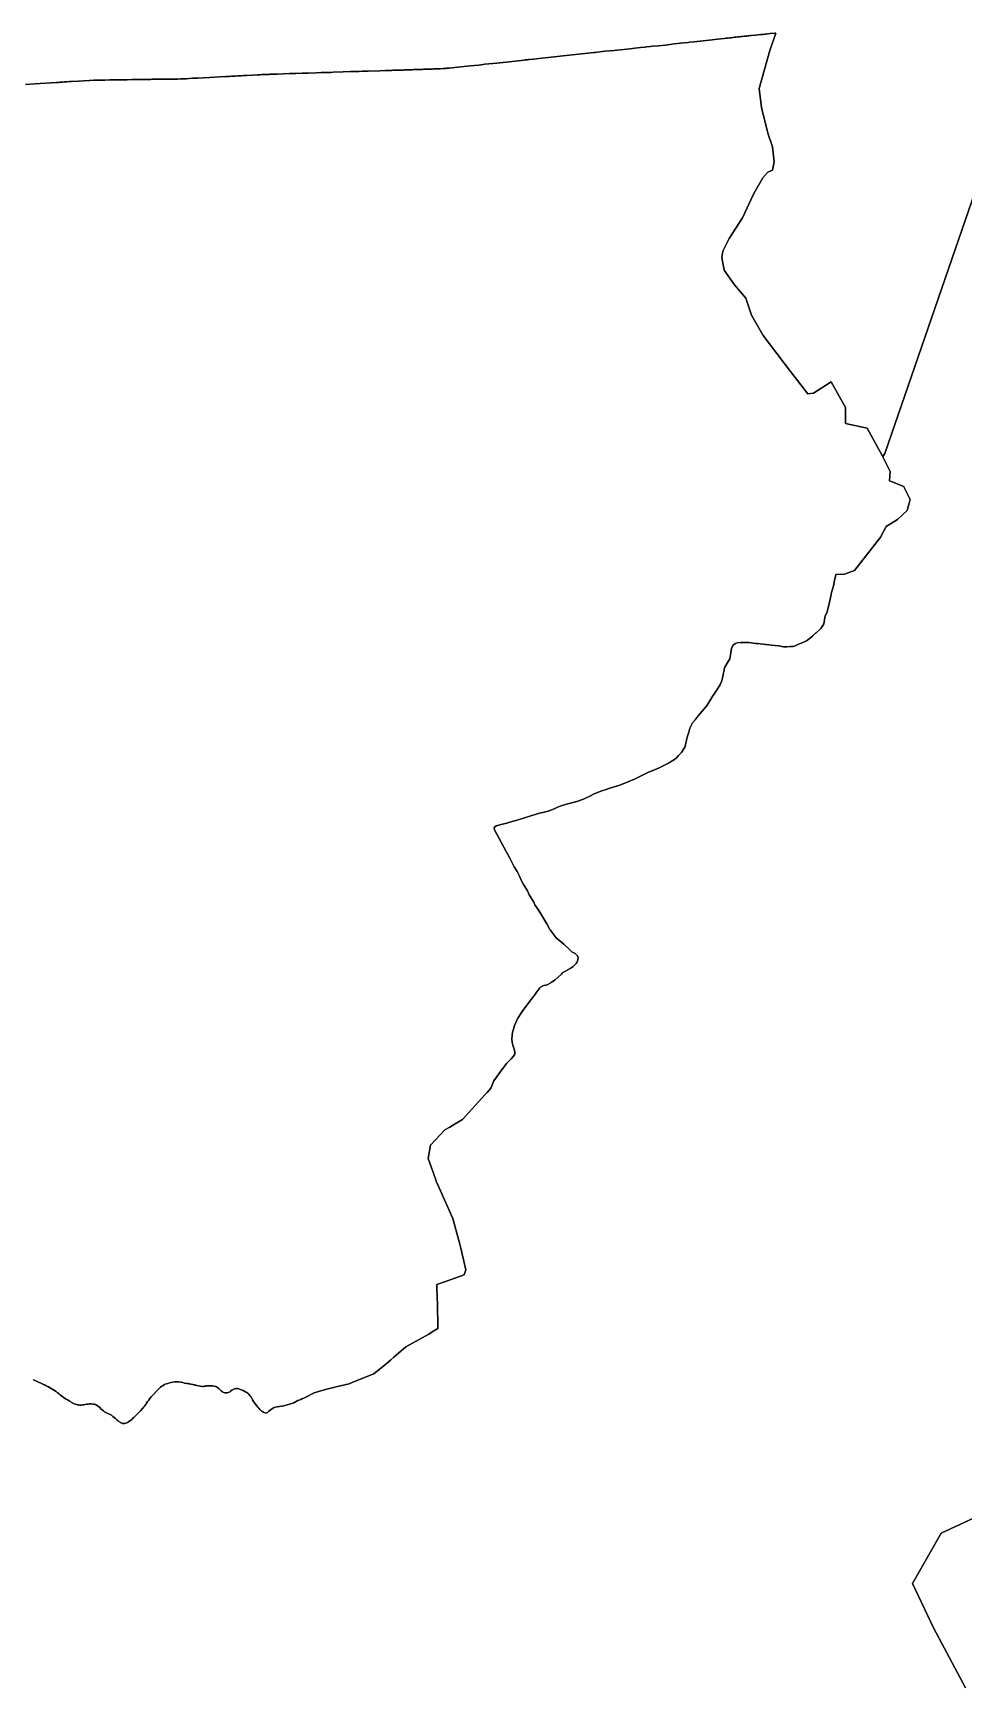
# Model space of a CAD drawing. Header units: inches. Extents: x 130170 to 284068, y 377793 to 804530.
# Drawn here: x 211510 to 219617, y 535589 to 549997 of the extents above; entities that cross this region are included whole.
import ezdxf

# ---------------------------------------------------------------- set-up
doc = ezdxf.new("R2010")
doc.units = ezdxf.units.IN
doc.header["$MEASUREMENT"] = 0
doc.layers.add('muni_il', color=7, linetype='Continuous')

msp = doc.modelspace()

# ---------------------------------------------------------------- linework, layer by layer
at = {"layer": 'muni_il'}
for points in [[(219831, 548953), (218928, 546336), (218912, 546309), (218912, 546308), (218906, 546319), (218774, 546556), (218586, 546597), (218586, 546736), (218461, 546959), (218308, 546862), (218258, 546857), (218106, 547051), (217869, 547364), (217767, 547541), (217718, 547688), (217620, 547805), (217528, 547933), (217510, 548044), (217516, 548099), (217571, 548209), (217688, 548387), (217786, 548601), (217865, 548736), (217908, 548785), (217951, 548803), (217963, 548877), (217951, 549006), (217908, 549126), (217853, 549348), (217835, 549514), (217927, 549846), (217978, 549997), (217973, 549996), (217929, 549992), (217906, 549990), (217895, 549988), (217883, 549987), (217871, 549986), (217860, 549985), (217848, 549984), (217801, 549979), (217766, 549976), (217756, 549975), (217745, 549973), (217735, 549972), (217725, 549971), (217714, 549970), (217704, 549969), (217690, 549967), (217676, 549966), (217662, 549964), (217648, 549963), (217634, 549961), (217620, 549960), (217605, 549958), (217590, 549956), (217575, 549955), (217559, 549953), (217544, 549952), (217529, 549950), (217473, 549944), (217397, 549936), (217346, 549930), (217265, 549922), (217228, 549917), (217218, 549916), (217179, 549912), (217092, 549902), (217055, 549897), (217016, 549893), (216957, 549887), (216905, 549882), (216888, 549880), (216852, 549876), (216840, 549875), (216800, 549871), (216752, 549866), (216710, 549861), (216597, 549849), (216572, 549846), (216534, 549842), (216489, 549838), (216405, 549829), (216393, 549827), (216341, 549821), (216180, 549804), (216074, 549793), (216021, 549787), (215916, 549776), (215868, 549771), (215834, 549767), (215824, 549766), (215815, 549765), (215805, 549764), (215795, 549763), (215786, 549762), (215760, 549759), (215630, 549745), (215550, 549736), (215444, 549725), (215392, 549719), (215316, 549711), (215209, 549699), (215183, 549696), (215158, 549694), (215133, 549691), (215129, 549691), (215125, 549691), (215120, 549690), (215116, 549690), (215112, 549690), (215108, 549689), (215083, 549688), (215058, 549687), (215048, 549687), (215038, 549686), (215028, 549686), (215018, 549685), (215008, 549685), (214998, 549685), (214988, 549684), (214967, 549684), (214957, 549683), (214948, 549683), (214939, 549683), (214929, 549682), (214920, 549682), (214911, 549682), (214901, 549681), (214892, 549681), (214883, 549681), (214874, 549680), (214865, 549680), (214856, 549680), (214845, 549679), (214834, 549679), (214824, 549679), (214813, 549678), (214768, 549677), (214759, 549676), (214750, 549676), (214742, 549676), (214733, 549675), (214724, 549675), (214677, 549674), (214653, 549673), (214644, 549673), (214634, 549672), (214624, 549672), (214615, 549672), (214605, 549671), (214580, 549671), (214529, 549669), (214427, 549666), (214375, 549664), (214350, 549663), (214274, 549661), (214211, 549659), (214123, 549656), (214105, 549655), (214088, 549655), (214071, 549654), (214053, 549654), (214036, 549653), (214018, 549653), (213978, 549651), (213910, 549649), (213854, 549647), (213798, 549645), (213744, 549644), (213691, 549642), (213637, 549640), (213603, 549639), (213596, 549639), (213588, 549638), (213580, 549638), (213573, 549638), (213565, 549637), (213557, 549637), (213531, 549636), (213516, 549635), (213501, 549635), (213486, 549634), (213471, 549634), (213465, 549633), (213422, 549631), (213372, 549629), (213356, 549628), (213339, 549627), (213323, 549626), (213306, 549625), (213289, 549624), (213273, 549623), (213256, 549622), (213239, 549621), (213222, 549620), (213205, 549619), (213189, 549618), (213136, 549615), (213047, 549610), (212995, 549608), (212944, 549605), (212936, 549605), (212928, 549604), (212921, 549604), (212913, 549603), (212905, 549603), (212897, 549603), (212844, 549600), (212819, 549599), (212794, 549598), (212769, 549597), (212760, 549597), (212751, 549597), (212743, 549597), (212734, 549597), (212725, 549597), (212643, 549596), (212599, 549595), (212554, 549595), (212544, 549595), (212534, 549594), (212523, 549594), (212513, 549594), (212503, 549594), (212416, 549593), (212370, 549592), (212328, 549591), (212284, 549591), (212240, 549590), (212229, 549590), (212219, 549590), (212209, 549590), (212199, 549589), (212189, 549589), (212179, 549589), (212136, 549588), (212091, 549587), (212082, 549587), (212073, 549587), (212064, 549586), (212055, 549586), (212042, 549586), (212038, 549586), (212004, 549584), (211999, 549584), (211906, 549578), (211846, 549575), (211823, 549574), (211804, 549573), (211801, 549572), (211783, 549571), (211765, 549570), (211747, 549569), (211730, 549568), (211712, 549566), (211667, 549563), (211573, 549557), (211529, 549554), (211443, 549549)], [(211443, 549549), (211529, 549554), (211573, 549557), (211667, 549563), (211712, 549566), (211730, 549568), (211747, 549569), (211765, 549570), (211783, 549571), (211801, 549572), (211804, 549573), (211823, 549574), (211846, 549575), (211906, 549578), (211999, 549584), (212004, 549584), (212038, 549586), (212042, 549586), (212055, 549586), (212064, 549586), (212073, 549587), (212082, 549587), (212091, 549587), (212136, 549588), (212179, 549589), (212189, 549589), (212199, 549589), (212209, 549590), (212219, 549590), (212229, 549590), (212240, 549590), (212284, 549591), (212328, 549591), (212370, 549592), (212416, 549593), (212503, 549594), (212513, 549594), (212523, 549594), (212534, 549594), (212544, 549595), (212554, 549595), (212599, 549595), (212643, 549596), (212725, 549597), (212734, 549597), (212743, 549597), (212751, 549597), (212760, 549597), (212769, 549597), (212794, 549598), (212819, 549599), (212844, 549600), (212897, 549603), (212905, 549603), (212913, 549603), (212921, 549604), (212928, 549604), (212936, 549605), (212944, 549605), (212995, 549608), (213047, 549610), (213136, 549615), (213189, 549618), (213205, 549619), (213222, 549620), (213239, 549621), (213256, 549622), (213273, 549623), (213289, 549624), (213306, 549625), (213323, 549626), (213339, 549627), (213356, 549628), (213372, 549629), (213422, 549631), (213465, 549633), (213471, 549634), (213486, 549634), (213501, 549635), (213516, 549635), (213531, 549636), (213557, 549637), (213565, 549637), (213573, 549638), (213580, 549638), (213588, 549638), (213596, 549639), (213603, 549639), (213637, 549640), (213691, 549642), (213744, 549644), (213798, 549645), (213854, 549647), (213910, 549649), (213978, 549651), (214018, 549653), (214036, 549653), (214053, 549654), (214071, 549654), (214088, 549655), (214105, 549655), (214123, 549656), (214211, 549659), (214274, 549661), (214350, 549663), (214375, 549664), (214427, 549666), (214529, 549669), (214580, 549671), (214605, 549671), (214615, 549672), (214624, 549672), (214634, 549672), (214644, 549673), (214653, 549673), (214677, 549674), (214724, 549675), (214733, 549675), (214742, 549676), (214750, 549676), (214759, 549676), (214768, 549677), (214813, 549678), (214824, 549679), (214834, 549679), (214845, 549679), (214856, 549680), (214865, 549680), (214874, 549680), (214883, 549681), (214892, 549681), (214901, 549681), (214911, 549682), (214920, 549682), (214929, 549682), (214939, 549683), (214948, 549683), (214957, 549683), (214967, 549684), (214988, 549684), (214998, 549685), (215008, 549685), (215018, 549685), (215028, 549686), (215038, 549686), (215048, 549687), (215058, 549687), (215083, 549688), (215108, 549689), (215112, 549690), (215116, 549690), (215120, 549690), (215125, 549691), (215129, 549691), (215133, 549691), (215158, 549694), (215183, 549696), (215209, 549699), (215316, 549711), (215392, 549719), (215444, 549725), (215550, 549736), (215630, 549745), (215760, 549759), (215786, 549762), (215795, 549763), (215805, 549764), (215815, 549765), (215824, 549766), (215834, 549767), (215868, 549771), (215916, 549776), (216021, 549787), (216074, 549793), (216180, 549804), (216341, 549821), (216393, 549827), (216405, 549829), (216489, 549838), (216534, 549842), (216572, 549846), (216597, 549849), (216710, 549861), (216752, 549866), (216800, 549871), (216840, 549875), (216852, 549876), (216888, 549880), (216905, 549882), (216957, 549887), (217016, 549893), (217055, 549897), (217092, 549902), (217179, 549912), (217218, 549916), (217228, 549917), (217265, 549922), (217346, 549930), (217397, 549936), (217473, 549944), (217529, 549950), (217544, 549952), (217559, 549953), (217575, 549955), (217590, 549956), (217605, 549958), (217620, 549960), (217634, 549961), (217648, 549963), (217662, 549964), (217676, 549966), (217690, 549967), (217704, 549969), (217714, 549970), (217725, 549971), (217735, 549972), (217745, 549973), (217756, 549975), (217766, 549976), (217801, 549979), (217848, 549984), (217860, 549985), (217871, 549986), (217883, 549987), (217895, 549988), (217906, 549990), (217929, 549992), (217973, 549996), (217978, 549997), (217927, 549846), (217835, 549514), (217853, 549348), (217908, 549126), (217951, 549006), (217963, 548877), (217951, 548803), (217908, 548785), (217865, 548736), (217786, 548601), (217688, 548387), (217571, 548209), (217516, 548099), (217510, 548044), (217528, 547933), (217620, 547805), (217718, 547688), (217767, 547541), (217869, 547364), (218106, 547051), (218258, 546857), (218308, 546862), (218461, 546959), (218586, 546736), (218586, 546597), (218774, 546556), (218906, 546319), (218912, 546308), (218912, 546308), (218976, 546180), (218969, 546097), (218982, 546092), (219094, 546048), (219095, 546045), (219150, 545937), (219122, 545840), (219038, 545763), (218941, 545701), (218917, 545656), (218906, 545636), (218892, 545610), (218663, 545317), (218576, 545286), (218502, 545283), (218496, 545255), (218491, 545235), (218480, 545184), (218464, 545126), (218460, 545110), (218446, 545041), (218432, 544980), (218422, 544950), (218409, 544922), (218404, 544891), (218401, 544868), (218396, 544853), (218389, 544840), (218372, 544813), (218365, 544807), (218328, 544773), (218325, 544771), (218308, 544756), (218301, 544750), (218256, 544712), (218245, 544706), (218220, 544694), (218165, 544670), (218142, 544660), (218128, 544657), (218104, 544656), (218075, 544654), (218047, 544654), (218045, 544654), (218005, 544662), (217941, 544667), (217820, 544681), (217803, 544683), (217743, 544690), (217733, 544690), (217718, 544691), (217674, 544691), (217642, 544688), (217627, 544682), (217618, 544676), (217603, 544664), (217594, 544638), (217587, 544600), (217585, 544584), (217577, 544550), (217554, 544512), (217534, 544477), (217530, 544459), (217529, 544450), (217524, 544428), (217520, 544410), (217508, 544358), (217506, 544351), (217493, 544324), (217477, 544296), (217469, 544283), (217438, 544238), (217430, 544226), (217396, 544169), (217375, 544137), (217372, 544133), (217302, 544052), (217275, 544018), (217254, 543991), (217243, 543974), (217231, 543944), (217222, 543910), (217207, 543868), (217203, 543854), (217188, 543784), (217163, 543742), (217157, 543733), (217132, 543706), (217113, 543686), (217096, 543673), (217053, 543645), (217043, 543640), (216962, 543599), (216886, 543568), (216876, 543565), (216864, 543559), (216842, 543548), (216770, 543512), (216747, 543501), (216677, 543471), (216641, 543456), (216620, 543448), (216524, 543419), (216502, 543411), (216464, 543398), (216412, 543379), (216397, 543372), (216364, 543356), (216346, 543347), (216334, 543342), (216304, 543328), (216246, 543306), (216157, 543282), (216101, 543266), (216085, 543260), (216047, 543243), (215996, 543223), (215949, 543211), (215920, 543205), (215844, 543181), (215734, 543148), (215704, 543138), (215653, 543123), (215635, 543119), (215598, 543110), (215543, 543096), (215525, 543079), (215528, 543059), (215531, 543054), (215588, 542953), (215631, 542871), (215634, 542864), (215644, 542846), (215663, 542813), (215672, 542797), (215699, 542739), (215725, 542697), (215744, 542663), (215747, 542657), (215762, 542621), (215777, 542590), (215816, 542528), (215825, 542507), (215828, 542500), (215858, 542454), (215870, 542430), (215880, 542408), (215895, 542385), (215908, 542366), (215946, 542306), (215949, 542300), (215950, 542298), (215983, 542241), (216010, 542193), (216015, 542186), (216030, 542166), (216067, 542118), (216132, 542065), (216142, 542056), (216175, 542024), (216181, 542018), (216190, 542010), (216190, 542010), (216203, 541998), (216215, 541991), (216230, 541983), (216230, 541982), (216246, 541969), (216251, 541963), (216256, 541945), (216256, 541939), (216255, 541934), (216253, 541929), (216251, 541919), (216245, 541904), (216239, 541896), (216223, 541878), (216214, 541870), (216187, 541852), (216140, 541827), (216125, 541817), (216119, 541811), (216112, 541804), (216084, 541777), (216057, 541754), (216026, 541732), (216018, 541728), (215987, 541711), (215950, 541702), (215930, 541690), (215923, 541683), (215898, 541650), (215894, 541645), (215885, 541631), (215869, 541608), (215828, 541556), (215770, 541478), (215733, 541421), (215726, 541409), (215714, 541382), (215712, 541377), (215704, 541356), (215693, 541325), (215686, 541298), (215682, 541269), (215680, 541241), (215683, 541209), (215688, 541186), (215703, 541141), (215706, 541121), (215706, 541119), (215706, 541107), (215694, 541090), (215674, 541066), (215656, 541048), (215640, 541032), (215637, 541029), (215590, 540967), (215582, 540956), (215546, 540905), (215523, 540875), (215500, 540816), (215501, 540814), (215464, 540773), (215445, 540752), (215250, 540537), (215172, 540491), (215140, 540472), (215097, 540447), (214972, 540315), (214951, 540197), (215014, 540022), (215017, 540011), (215021, 540002), (215143, 539727), (215152, 539708), (215167, 539675), (215227, 539453), (215230, 539441), (215236, 539418), (215278, 539230), (215264, 539184), (215111, 539129), (215027, 539101), (215027, 539041), (215028, 539024), (215034, 538767), (215034, 538719), (214987, 538688), (214958, 538670), (214756, 538559), (214652, 538467), (214626, 538445), (214582, 538406), (214478, 538322), (214412, 538297), (214319, 538260), (214295, 538251), (214295, 538250), (214264, 538235), (214161, 538213), (214045, 538184), (213958, 538157), (213891, 538124), (213867, 538112), (213852, 538105), (213843, 538101), (213817, 538090), (213781, 538070), (213743, 538058), (213695, 538046), (213636, 538037), (213610, 538029), (213587, 538017), (213564, 537997), (213553, 537987), (213538, 537980), (213536, 537981), (213530, 537983), (213516, 537989), (213508, 537994), (213500, 537999), (213492, 538006), (213484, 538014), (213476, 538024), (213467, 538034), (213458, 538046), (213448, 538058), (213439, 538071), (213430, 538083), (213422, 538097), (213420, 538101), (213417, 538106), (213415, 538110), (213412, 538114), (213410, 538119), (213407, 538123), (213399, 538135), (213390, 538146), (213379, 538155), (213366, 538163), (213353, 538170), (213340, 538177), (213326, 538183), (213314, 538188), (213302, 538192), (213290, 538195), (213278, 538196), (213264, 538193), (213252, 538187), (213241, 538180), (213230, 538172), (213220, 538165), (213209, 538161), (213200, 538158), (213190, 538157), (213181, 538158), (213172, 538161), (213163, 538164), (213156, 538169), (213148, 538176), (213139, 538185), (213129, 538195), (213117, 538204), (213103, 538212), (213088, 538217), (213072, 538219), (213056, 538220), (213040, 538219), (213024, 538218), (213018, 538217), (213012, 538216), (213006, 538215), (213000, 538215), (212994, 538214), (212980, 538214), (212966, 538216), (212951, 538219), (212936, 538222), (212929, 538224), (212922, 538225), (212915, 538227), (212908, 538228), (212901, 538230), (212884, 538233), (212875, 538235), (212866, 538237), (212857, 538239), (212848, 538240), (212830, 538243), (212813, 538247), (212796, 538250), (212779, 538253), (212762, 538254), (212745, 538253), (212728, 538251), (212713, 538248), (212698, 538244), (212683, 538240), (212668, 538236), (212655, 538230), (212642, 538223), (212631, 538215), (212619, 538206), (212608, 538196), (212596, 538184), (212585, 538172), (212581, 538168), (212577, 538164), (212573, 538160), (212569, 538156), (212566, 538152), (212562, 538147), (212550, 538135), (212538, 538122), (212527, 538109), (212517, 538095), (212507, 538082), (212499, 538069), (212492, 538057), (212484, 538046), (212475, 538035), (212466, 538025), (212446, 538002), (212436, 537991), (212426, 537981), (212417, 537972), (212407, 537963), (212398, 537954), (212388, 537944), (212377, 537934), (212366, 537923), (212354, 537913), (212342, 537905), (212331, 537899), (212319, 537894), (212307, 537892), (212298, 537891), (212289, 537891), (212282, 537894), (212275, 537898), (212267, 537903), (212258, 537908), (212249, 537916), (212238, 537924), (212227, 537933), (212204, 537953), (212192, 537962), (212180, 537969), (212167, 537975), (212154, 537980), (212143, 537986), (212133, 537992), (212123, 538000), (212112, 538009), (212101, 538019), (212090, 538029), (212079, 538039), (212067, 538048), (212054, 538055), (212041, 538058), (212029, 538060), (212015, 538061), (212002, 538061), (211990, 538060), (211977, 538058), (211964, 538056), (211951, 538054), (211938, 538052), (211926, 538050), (211915, 538050), (211904, 538052), (211893, 538054), (211880, 538058), (211869, 538062), (211857, 538067), (211846, 538074), (211835, 538081), (211823, 538089), (211810, 538097), (211798, 538104), (211785, 538111), (211772, 538120), (211760, 538128), (211748, 538138), (211736, 538148), (211724, 538158), (211710, 538168), (211696, 538178), (211681, 538187), (211667, 538196), (211652, 538204), (211637, 538212), (211623, 538220), (211608, 538227), (211604, 538229), (211599, 538231), (211594, 538234), (211589, 538236), (211584, 538238), (211579, 538241), (211564, 538248), (211558, 538250), (211552, 538253), (211546, 538256), (211540, 538259), (211534, 538262), (211520, 538269), (211515, 538272), (211510, 538274)], [(211510, 538274), (211515, 538272), (211520, 538269), (211534, 538262), (211540, 538259), (211546, 538256), (211552, 538253), (211558, 538250), (211564, 538248), (211579, 538241), (211584, 538238), (211589, 538236), (211594, 538234), (211599, 538231), (211604, 538229), (211608, 538227), (211623, 538220), (211637, 538212), (211652, 538204), (211667, 538196), (211681, 538187), (211696, 538178), (211710, 538168), (211724, 538158), (211736, 538148), (211748, 538138), (211760, 538128), (211772, 538120), (211785, 538111), (211798, 538104), (211810, 538097), (211823, 538089), (211835, 538081), (211846, 538074), (211857, 538067), (211869, 538062), (211880, 538058), (211893, 538054), (211904, 538052), (211915, 538050), (211926, 538050), (211938, 538052), (211951, 538054), (211964, 538056), (211977, 538058), (211990, 538060), (212002, 538061), (212015, 538061), (212029, 538060), (212041, 538058), (212054, 538055), (212067, 538048), (212079, 538039), (212090, 538029), (212101, 538019), (212112, 538009), (212123, 538000), (212133, 537992), (212143, 537986), (212154, 537980), (212167, 537975), (212180, 537969), (212192, 537962), (212204, 537953), (212227, 537933), (212238, 537924), (212249, 537916), (212258, 537908), (212267, 537903), (212275, 537898), (212282, 537894), (212289, 537891), (212298, 537891), (212307, 537892), (212319, 537894), (212331, 537899), (212342, 537905), (212354, 537913), (212366, 537923), (212377, 537934), (212388, 537944), (212398, 537954), (212407, 537963), (212417, 537972), (212426, 537981), (212436, 537991), (212446, 538002), (212466, 538025), (212475, 538035), (212484, 538046), (212492, 538057), (212499, 538069), (212507, 538082), (212517, 538095), (212527, 538109), (212538, 538122), (212550, 538135), (212562, 538147), (212566, 538152), (212569, 538156), (212573, 538160), (212577, 538164), (212581, 538168), (212585, 538172), (212596, 538184), (212608, 538196), (212619, 538206), (212631, 538215), (212642, 538223), (212655, 538230), (212668, 538236), (212683, 538240), (212698, 538244), (212713, 538248), (212728, 538251), (212745, 538253), (212762, 538254), (212779, 538253), (212796, 538250), (212813, 538247), (212830, 538243), (212848, 538240), (212857, 538239), (212866, 538237), (212875, 538235), (212884, 538233), (212901, 538230), (212908, 538228), (212915, 538227), (212922, 538225), (212929, 538224), (212936, 538222), (212951, 538219), (212966, 538216), (212980, 538214), (212994, 538214), (213000, 538215), (213006, 538215), (213012, 538216), (213018, 538217), (213024, 538218), (213040, 538219), (213056, 538220), (213072, 538219), (213088, 538217), (213103, 538212), (213117, 538204), (213129, 538195), (213139, 538185), (213148, 538176), (213156, 538169), (213163, 538164), (213172, 538161), (213181, 538158), (213190, 538157), (213200, 538158), (213209, 538161), (213220, 538165), (213230, 538172), (213241, 538180), (213252, 538187), (213264, 538193), (213278, 538196), (213290, 538195), (213302, 538192), (213314, 538188), (213326, 538183), (213340, 538177), (213353, 538170), (213366, 538163), (213379, 538155), (213390, 538146), (213399, 538135), (213407, 538123), (213410, 538119), (213412, 538114), (213415, 538110), (213417, 538106), (213420, 538101), (213422, 538097), (213430, 538083), (213439, 538071), (213448, 538058), (213458, 538046), (213467, 538034), (213476, 538024), (213484, 538014), (213492, 538006), (213500, 537999), (213508, 537994), (213516, 537989), (213530, 537983), (213536, 537981), (213538, 537980), (213553, 537987), (213564, 537997), (213587, 538017), (213610, 538029), (213636, 538037), (213695, 538046), (213743, 538058), (213781, 538070), (213817, 538090), (213843, 538101), (213852, 538105), (213867, 538112), (213891, 538124), (213958, 538157), (214045, 538184), (214161, 538213), (214264, 538235), (214295, 538250), (214295, 538251), (214319, 538260), (214412, 538297), (214478, 538322), (214582, 538406), (214626, 538445), (214652, 538467), (214756, 538559), (214958, 538670), (214987, 538688), (215034, 538719), (215034, 538767), (215028, 539024), (215027, 539041), (215027, 539101), (215111, 539129), (215264, 539184), (215278, 539230), (215236, 539418), (215230, 539441), (215227, 539453), (215167, 539675), (215152, 539708), (215143, 539727), (215021, 540002), (215017, 540011), (215014, 540022), (214951, 540197), (214972, 540315), (215097, 540447), (215140, 540472), (215172, 540491), (215250, 540537), (215445, 540752), (215464, 540773), (215501, 540814), (215500, 540816), (215523, 540875), (215546, 540905), (215582, 540956), (215590, 540967), (215637, 541029), (215640, 541032), (215656, 541048), (215674, 541066), (215694, 541090), (215706, 541107), (215706, 541119), (215706, 541121), (215703, 541141), (215688, 541186), (215683, 541209), (215680, 541241), (215682, 541269), (215686, 541298), (215693, 541325), (215704, 541356), (215712, 541377), (215714, 541382), (215726, 541409), (215733, 541421), (215770, 541478), (215828, 541556), (215869, 541608), (215885, 541631), (215894, 541645), (215898, 541650), (215923, 541683), (215930, 541690), (215950, 541702), (215987, 541711), (216018, 541728), (216026, 541732), (216057, 541754), (216084, 541777), (216112, 541804), (216119, 541811), (216125, 541817), (216140, 541827), (216187, 541852), (216214, 541870), (216223, 541878), (216239, 541896), (216245, 541904), (216251, 541919), (216253, 541929), (216255, 541934), (216256, 541939), (216256, 541945), (216251, 541963), (216246, 541969), (216230, 541982), (216230, 541983), (216215, 541991), (216203, 541998), (216190, 542010), (216190, 542010), (216181, 542018), (216175, 542024), (216142, 542056), (216132, 542065), (216067, 542118), (216030, 542166), (216015, 542186), (216010, 542193), (215983, 542241), (215950, 542298), (215949, 542300), (215946, 542306), (215908, 542366), (215895, 542385), (215880, 542408), (215870, 542430), (215858, 542454), (215828, 542500), (215825, 542507), (215816, 542528), (215777, 542590), (215762, 542621), (215747, 542657), (215744, 542663), (215725, 542697), (215699, 542739), (215672, 542797), (215663, 542813), (215644, 542846), (215634, 542864), (215631, 542871), (215588, 542953), (215531, 543054), (215528, 543059), (215525, 543079), (215543, 543096), (215598, 543110), (215635, 543119), (215653, 543123), (215704, 543138), (215734, 543148), (215844, 543181), (215920, 543205), (215949, 543211), (215996, 543223), (216047, 543243), (216085, 543260), (216101, 543266), (216157, 543282), (216246, 543306), (216304, 543328), (216334, 543342), (216346, 543347), (216364, 543356), (216397, 543372), (216412, 543379), (216464, 543398), (216502, 543411), (216524, 543419), (216620, 543448), (216641, 543456), (216677, 543471), (216747, 543501), (216770, 543512), (216842, 543548), (216864, 543559), (216876, 543565), (216886, 543568), (216962, 543599), (217043, 543640), (217053, 543645), (217096, 543673), (217113, 543686), (217132, 543706), (217157, 543733), (217163, 543742), (217188, 543784), (217203, 543854), (217207, 543868), (217222, 543910), (217231, 543944), (217243, 543974), (217254, 543991), (217275, 544018), (217302, 544052), (217372, 544133), (217375, 544137), (217396, 544169), (217430, 544226), (217438, 544238), (217469, 544283), (217477, 544296), (217493, 544324), (217506, 544351), (217508, 544358), (217520, 544410), (217524, 544428), (217529, 544450), (217530, 544459), (217534, 544477), (217554, 544512), (217577, 544550), (217585, 544584), (217587, 544600), (217594, 544638), (217603, 544664), (217618, 544676), (217627, 544682), (217642, 544688), (217674, 544691), (217718, 544691), (217733, 544690), (217743, 544690), (217803, 544683), (217820, 544681), (217941, 544667), (218005, 544662), (218045, 544654), (218047, 544654), (218075, 544654), (218104, 544656), (218128, 544657), (218142, 544660), (218165, 544670), (218220, 544694), (218245, 544706), (218256, 544712), (218301, 544750), (218308, 544756), (218325, 544771), (218328, 544773), (218365, 544807), (218372, 544813), (218389, 544840), (218396, 544853), (218401, 544868), (218404, 544891), (218409, 544922), (218422, 544950), (218432, 544980), (218446, 545041), (218460, 545110), (218464, 545126), (218480, 545184), (218491, 545235), (218496, 545255), (218502, 545283), (218576, 545286), (218663, 545317), (218892, 545610), (218906, 545636), (218917, 545656), (218941, 545701), (219038, 545763), (219122, 545840), (219150, 545937), (219095, 546045), (219094, 546048), (218982, 546092), (218969, 546097), (218976, 546180), (218912, 546308), (218912, 546309), (218928, 546336), (219831, 548953)], [(219631, 535589), (219351, 536111), (219170, 536497), (219419, 536936), (219745, 537088)], [(219745, 537088), (219419, 536936), (219170, 536497), (219351, 536111), (219631, 535589)]]:
    msp.add_lwpolyline(points, dxfattribs=at)

doc.saveas('drawing.dxf')
